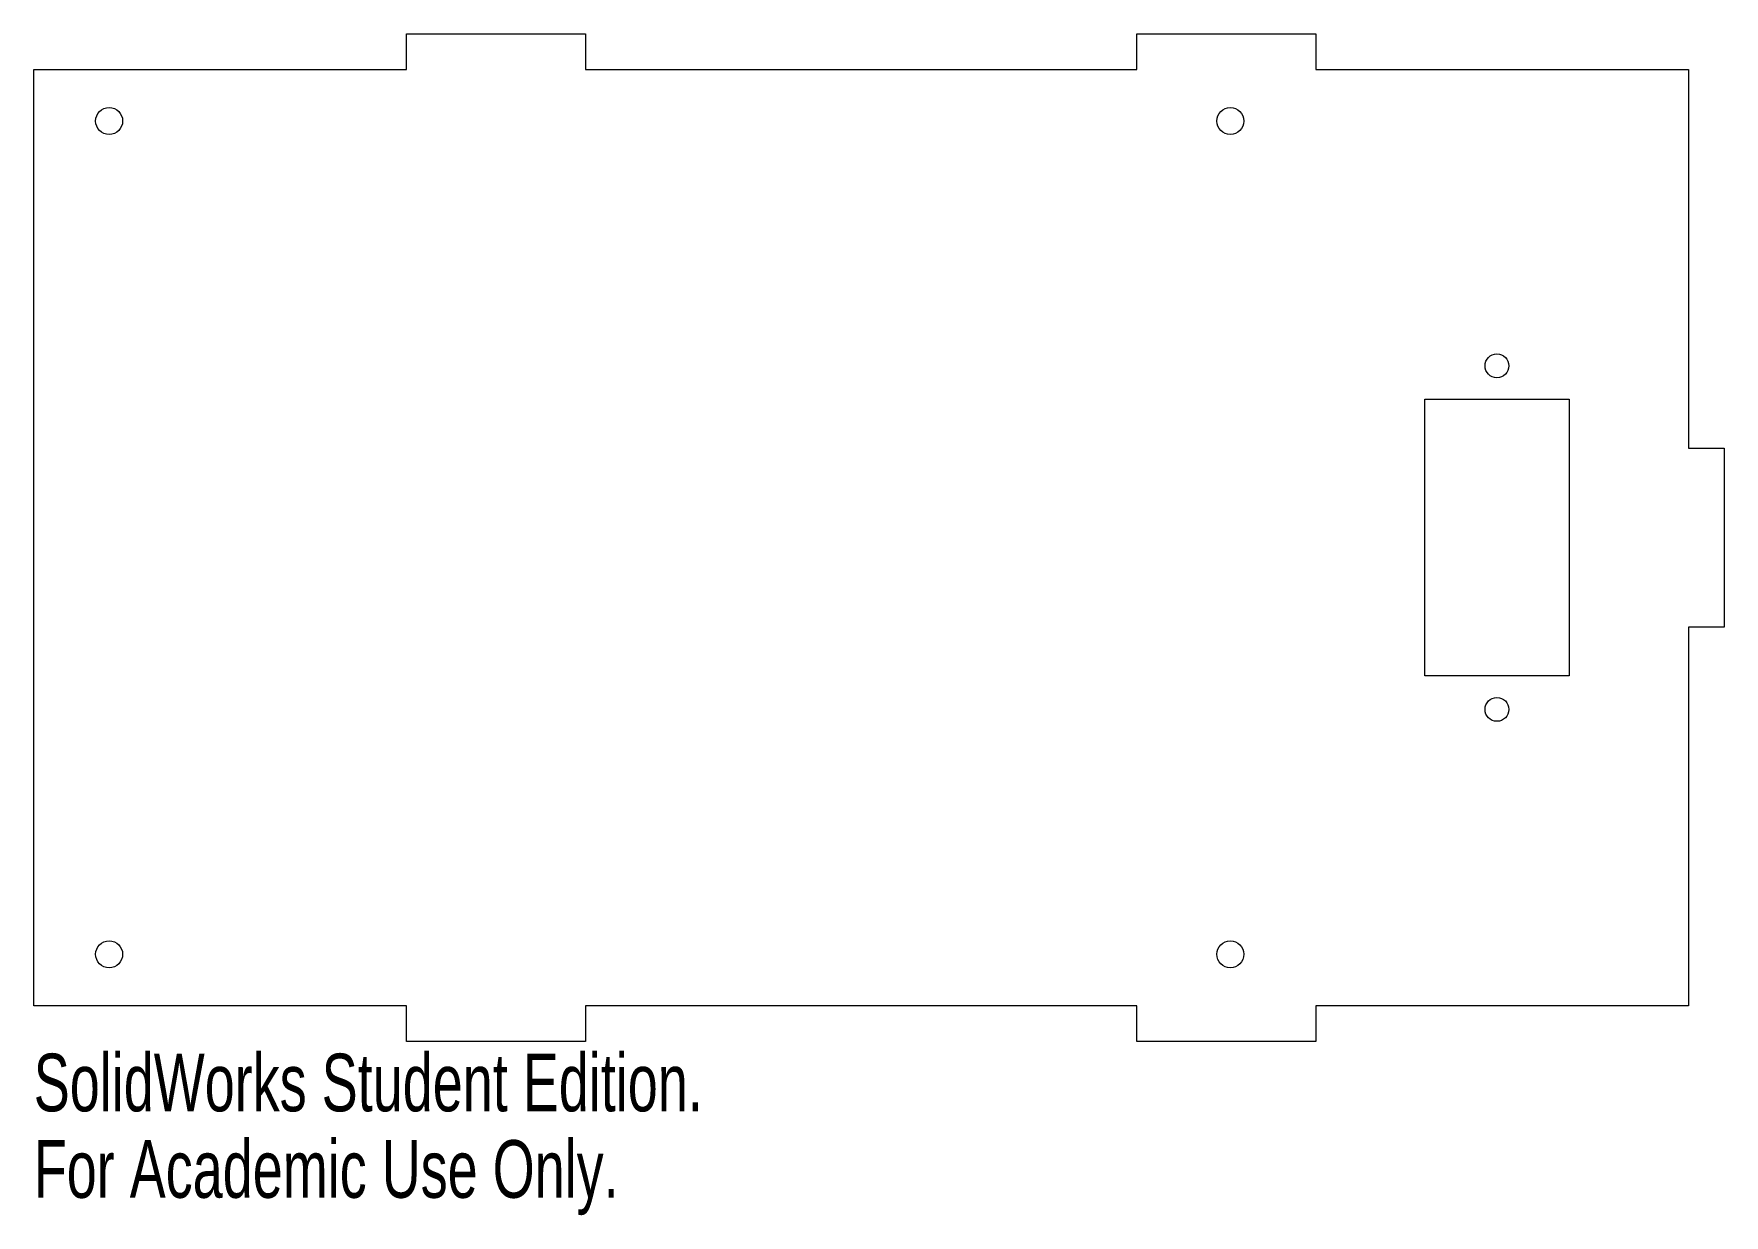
# Model space of a CAD drawing. Header units: millimetres. Extents: x -102 to 40, y -25 to 74.
import ezdxf

# ---------------------------------------------------------------- set-up
doc = ezdxf.new("R2010")
doc.units = ezdxf.units.MM
doc.styles.add('SLDTEXTSTYLE0', font='TXT', dxfattribs={"width": 0.7})

msp = doc.modelspace()

# ---------------------------------------------------------------- linework, layer by layer
at = {"color": 7, "linetype": 'Continuous', "lineweight": 15}
for p, q in [((-70.91, 71.49), (-70.91, 74.49)), ((-70.91, 74.49), (-55.91, 74.49)), ((-55.91, 74.49), (-55.91, 71.49)), ((-9.68, 71.49), (-9.68, 74.49)), ((-9.68, 74.49), (5.32, 74.49)), ((5.32, 74.49), (5.32, 71.49)), ((-102.14, -6.98), (-102.15, 71.49)), ((-102.15, 71.49), (-70.91, 71.49)), ((-55.91, 71.49), (-9.68, 71.49)), ((5.32, 71.49), (36.55, 71.49)), ((36.55, 71.49), (36.55, 39.76)), ((14.45, 43.86), (26.55, 43.86)), ((14.45, 20.66), (14.45, 43.86)), ((26.55, 43.86), (26.55, 20.66)), ((36.55, 39.76), (39.55, 39.76)), ((39.55, 39.76), (39.55, 24.76)), ((39.55, 24.76), (36.55, 24.76)), ((36.55, 24.76), (36.55, -6.98)), ((26.55, 20.66), (14.45, 20.66)), ((-70.91, -6.98), (-102.14, -6.98)), ((-70.91, -9.98), (-70.91, -6.98)), ((-9.68, -6.98), (-55.91, -6.98)), ((-55.91, -6.98), (-55.91, -9.98)), ((-9.68, -9.98), (-9.68, -6.98)), ((36.55, -6.98), (5.32, -6.98)), ((5.32, -6.98), (5.32, -9.98)), ((-55.91, -9.98), (-70.91, -9.98)), ((5.32, -9.98), (-9.68, -9.98))]:
    msp.add_line(p, q, dxfattribs=at)
for centre, radius in [((-95.83, 67.18), 1.13), ((-1.85, 67.18), 1.13), ((20.5, 46.66), 1), ((20.5, 17.86), 1), ((-95.83, -2.67), 1.13), ((-1.85, -2.67), 1.13)]:
    msp.add_circle(centre, radius, dxfattribs=at)

# ---------------------------------------------------------------- texts
at = {"color": 7, "linetype": 'Continuous', "char_height": 4.8336, "attachment_point": 1, "style": 'SLDTEXTSTYLE0'}
for s, insert in [('SolidWorks Student Edition.', (-102.15, -11)), ('For Academic Use Only.', (-102.15, -18.25))]:
    msp.add_mtext(s, dxfattribs=dict(at, insert=insert))

doc.saveas('drawing.dxf')
